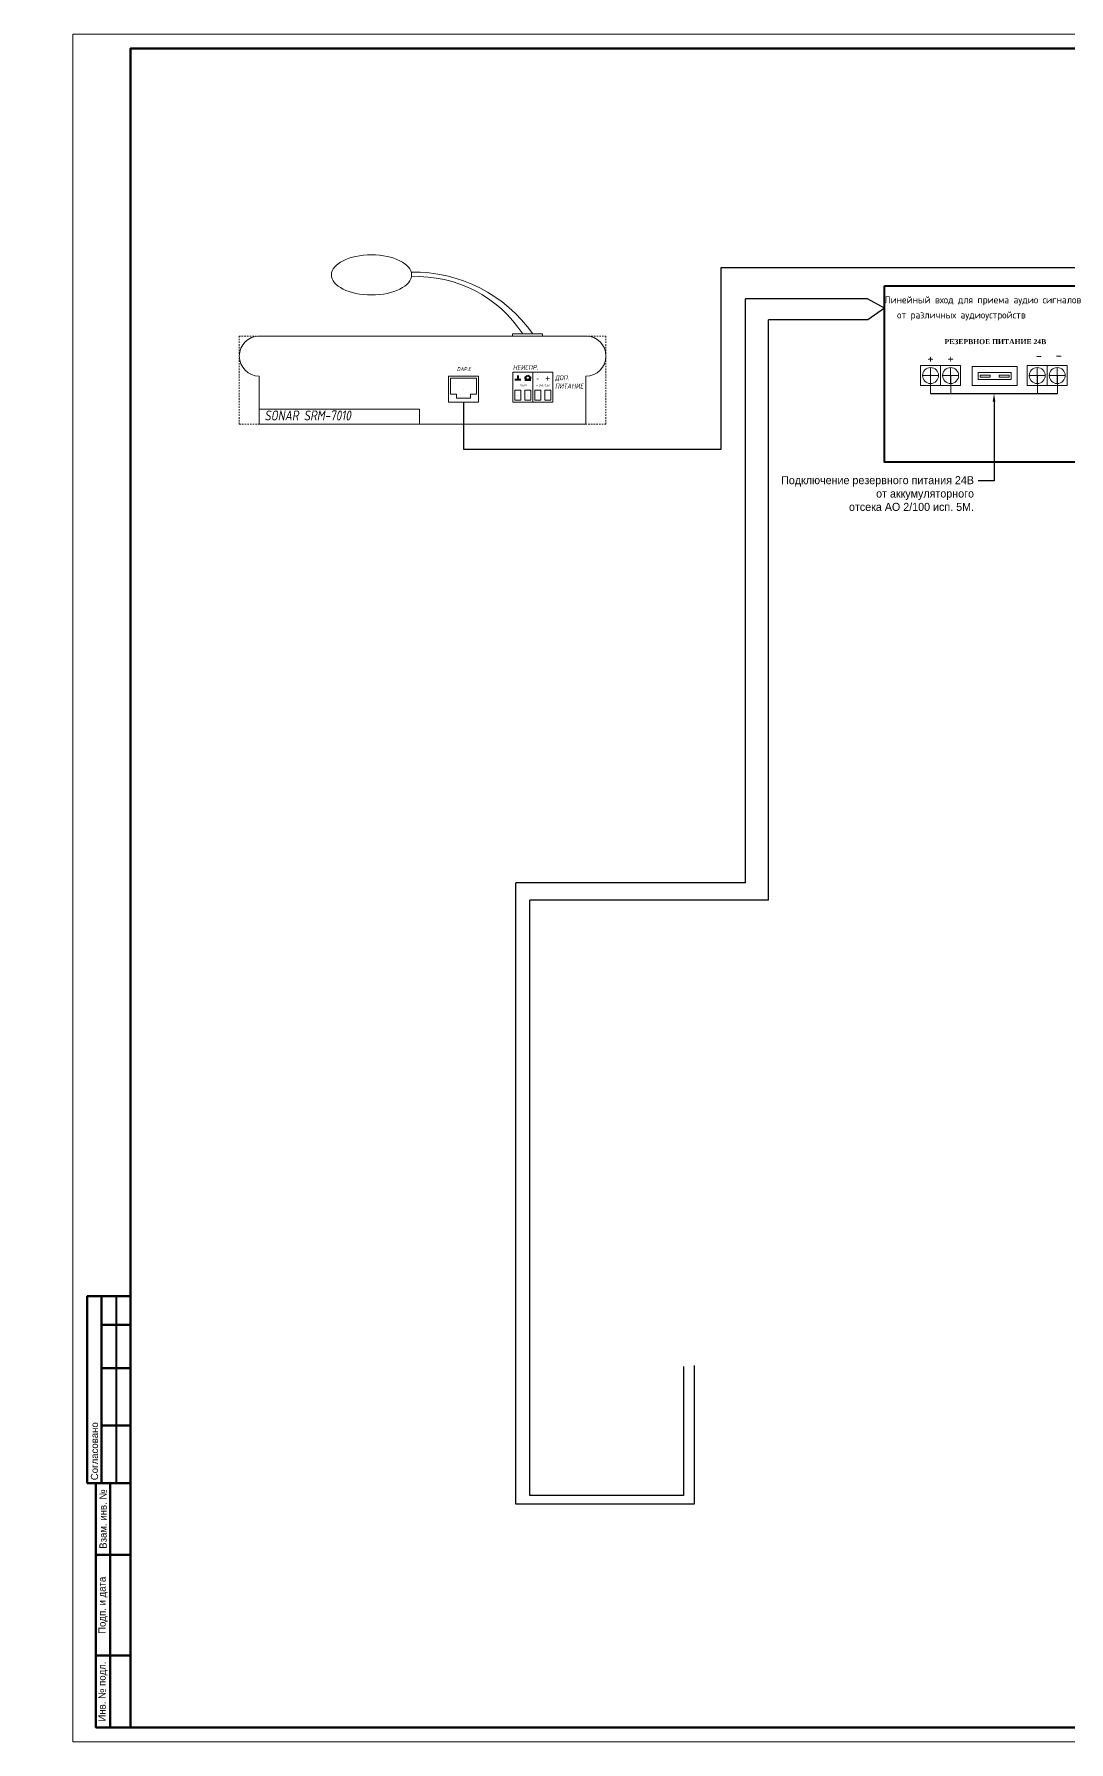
# Model space of a CAD drawing. Header units: millimetres. Extents: x -421858 to 614926, y -468665 to 141641.
# Drawn here: x 264518 to 300489, y 82241 to 141641 of the extents above; entities that cross this region are included whole.
import ezdxf
from ezdxf import colors
from ezdxf.entities.mleader import LeaderData, LeaderLine
from ezdxf.enums import TextEntityAlignment as Align
from ezdxf.math import Vec2, Vec3

# ---------------------------------------------------------------- set-up
doc = ezdxf.new("R2010")
doc.units = ezdxf.units.MM
doc.linetypes.add('JIS_02_0.7', pattern=[1.35, 0.75, -0.6])
for name, color, linetype, lineweight in [('__ФОРМАТ', 7, 'Continuous', 40), ('RC-Выноски', 7, 'Continuous', 0), ('лс', 5, 'Continuous', 30)]:
    doc.layers.add(name, color=color, linetype=linetype, lineweight=lineweight)
doc.layers.add('Границы листа', color=7, linetype='Continuous', lineweight=0, plot=False)
doc.styles.add('Mipgost_5', font='', dxfattribs={"height": 250})
doc.styles.add('RubezhCAD', font='', dxfattribs={"oblique": 10})
doc.styles.get("Standard").update_dxf_attribs({"font": ''})
doc.styles.get('Mipgost_5').set_extended_font_data('Mipgost')
doc.styles.get('RubezhCAD').set_extended_font_data('GOST type A')
doc.styles.get('Standard').set_extended_font_data('GOST type B')

# ---------------------------------------------------------------- blocks, each defined once
blk = doc.blocks.new('Винт_Тип1')
at = {"lineweight": 0}
for p, q in [((10, 10), (0, 10)), ((0, 10), (0, 0)), ((10, 0), (10, 10)), ((0, 0), (10, 0))]:
    blk.add_line(p, q, dxfattribs=at)
at = {"linetype": 'Continuous', "lineweight": 0}
for q in [(5, 9.07), (1, 5.07), (5, 1.07), (9, 5.07)]:
    blk.add_line((5, 5.07), q, dxfattribs=at)
at = {"lineweight": 0}
for radius in [4, 0.001]:
    blk.add_circle((5, 5.07), radius, dxfattribs=at)
blk = doc.blocks.new('ESD3')
at = {"lineweight": 0}
for p, q in [((0, 15), (15, 15)), ((0, 0), (0, 15)), ((15, 15), (15, 0)), ((15, 0), (0, 0)), ((0, 0), (1, 0)), ((4, 6), (1, 6)), ((1, 6), (1, 1)), ((1, 1), (4, 1)), ((4, 1), (4, 6)), ((9, 6), (6, 6)), ((6, 6), (6, 1)), ((6, 1), (9, 1)), ((9, 1), (9, 6)), ((14, 6), (11, 6)), ((11, 6), (11, 1)), ((11, 1), (14, 1)), ((14, 1), (14, 6))]:
    blk.add_line(p, q, dxfattribs=at)
for centre in [(2.5, 3.5), (7.5, 3.5), (12.5, 3.5)]:
    blk.add_circle(centre, 0.001, dxfattribs=at)
blk = doc.blocks.new('ESD2')
at = {"lineweight": 0}
for p, q in [((10, 15), (0, 15)), ((0, 15), (0, 0)), ((10, 0), (10, 15)), ((0, 0), (10, 0)), ((0, 0), (1, 0)), ((4, 6), (1, 6)), ((1, 6), (1, 1)), ((1, 1), (4, 1)), ((4, 1), (4, 6)), ((9, 6), (6, 6)), ((6, 6), (6, 1)), ((6, 1), (9, 1)), ((9, 1), (9, 6))]:
    blk.add_line(p, q, dxfattribs=at)
for centre in [(2.5, 3.5), (7.5, 3.5)]:
    blk.add_circle(centre, 0.001, dxfattribs=at)
blk = doc.blocks.new('RG-45')
at = {"lineweight": 0}
for p, q in [((17.5, 14), (2.5, 14)), ((2.5, 14), (2.5, 1)), ((3.5, 13), (16.5, 13)), ((3.5, 13), (3.5, 5)), ((16.5, 13), (16.5, 5)), ((17.5, 1), (17.5, 14)), ((2.5, 1), (17.5, 1)), ((3.5, 5), (6.5, 5)), ((6.5, 5), (6.5, 3)), ((13.5, 3), (6.5, 3)), ((16.5, 5), (13.5, 5)), ((13.5, 5), (13.5, 3))]:
    blk.add_line(p, q, dxfattribs=at)
blk.add_circle((10, 7.5), 0.001, dxfattribs=at)
blk = doc.blocks.new('220в 1')
at = {"linetype": 'Continuous', "lineweight": 0}
for p, q in [((0, 0), (0, 35)), ((0, 35), (1, 35)), ((1, 35), (33, 35)), ((33, 35), (34, 35)), ((34, 35), (34, 0)), ((10, 30.5), (5.5, 25.5)), ((10, 30.5), (24, 30.5)), ((24, 30.5), (28.5, 25.5)), ((5.5, 14), (5.5, 25.5)), ((11.5, 21.5), (9.5, 21.5)), ((9.5, 21.5), (9.5, 17.5)), ((9.5, 17.5), (11.5, 17.5)), ((11.5, 17.5), (11.5, 21.5)), ((16, 25.5), (16, 21.5)), ((18, 25.5), (16, 25.5)), ((16, 21.5), (18, 21.5)), ((18, 21.5), (18, 25.5)), ((22.5, 17.5), (22.5, 21.5)), ((22.5, 21.5), (24.5, 21.5)), ((24.5, 17.5), (22.5, 17.5)), ((24.5, 21.5), (24.5, 17.5)), ((28.5, 14), (28.5, 25.5)), ((5.5, 14), (28.5, 14)), ((5.5, 4.5), (5.5, 12)), ((5.5, 12), (12.5, 12)), ((12.5, 12), (12.5, 14)), ((21.5, 12), (21.5, 14)), ((28.5, 12), (21.5, 12)), ((28.5, 4.5), (28.5, 12)), ((1, 0), (0, 0)), ((1, 0), (33, 0)), ((5.5, 4.5), (28.5, 4.5)), ((5.5, 4.5), (10, 4.5)), ((34, 0), (33, 0))]:
    blk.add_line(p, q, dxfattribs=at)
for points in [[(10.05, 6.98), (10.05, 8.99)], [(13.33, 5.95), (13.33, 10.01)], [(13.33, 9.04), (20.89, 9.04)], [(20.89, 5.95), (20.89, 10.01)], [(24.18, 6.98), (24.18, 8.99)], [(13.33, 6.92), (20.89, 6.92)]]:
    blk.add_lwpolyline(points, dxfattribs=at)
blk.add_circle((17, 17.5), 0.001, dxfattribs=at)
for centre, start, end in [((12.68, 6.34), 79.8515, 134.83447), ((21.55, 6.34), 45.16553, 100.1485), ((12.68, 9.62), 225.16553, 280.1485), ((21.55, 9.62), 259.8515, 314.83447)]:
    blk.add_arc(centre, 3.73, start, end, dxfattribs=at)
blk = doc.blocks.new('предохранитель 24в плоский_Тип1')
at = {"lineweight": 0}
for p, q in [((22.5, 9.5), (0, 9.5)), ((0, 9.5), (0, 0)), ((22.5, 0), (22.5, 9.5)), ((0, 0), (22.5, 0)), ((3, 6.5), (19.5, 6.5)), ((3, 6.5), (3, 3)), ((19.5, 3), (3, 3)), ((4, 5.25), (9, 5.25)), ((4, 4.25), (4, 5.25)), ((9, 4.25), (4, 4.25)), ((9, 5.25), (9, 4.25)), ((18.5, 5.25), (13.5, 5.25)), ((13.5, 5.25), (13.5, 4.25)), ((13.5, 4.25), (18.5, 4.25)), ((18.5, 4.25), (18.5, 5.25)), ((19.5, 6.5), (19.5, 3))]:
    blk.add_line(p, q, dxfattribs=at)
blk = doc.blocks.new('*U1829')
at = {"linetype": 'ByBlock', "lineweight": 0}
for p, q in [((0, 0), (0, 10)), ((0, 10), (10, 10)), ((10, 10), (10, 0)), ((10, 0), (0, 0))]:
    blk.add_line(p, q, dxfattribs=at)
for radius in [4.2, 1, 0.001]:
    blk.add_circle((5, 5), radius, dxfattribs=at)
blk = doc.blocks.new('SPM-B20xxx-A')
at = {"linetype": 'Continuous', "lineweight": 0}
for p, q in [((123.97, 49.93), (122.47, 49.93)), ((122.47, 44.93), (123.97, 44.93)), ((126.68, 45.23), (124.97, 49.93)), ((123.97, 39.82), (122.47, 39.82)), ((122.47, 34.82), (123.97, 34.82)), ((126.68, 35.12), (124.97, 39.82)), ((123.97, 29.93), (122.47, 29.93)), ((126.68, 25.23), (124.97, 29.93)), ((122.47, 24.93), (123.97, 24.93)), ((123.97, 19.93), (122.47, 19.93)), ((126.68, 15.23), (124.97, 19.93)), ((122.47, 14.93), (123.97, 14.93)), ((123.97, 9.93), (122.47, 9.93)), ((126.68, 5.23), (124.97, 9.93)), ((122.47, 4.93), (123.97, 4.93))]:
    blk.add_line(p, q, dxfattribs=at)
at = {"lineweight": 40}
blk.add_lwpolyline([(0, 88), (430, 88), (430, 0), (0, 0)], close=True, dxfattribs=at)
at = {"linetype": 'Continuous', "lineweight": 0}
for centre in [(124.47, 49.93), (124.47, 44.93), (124.47, 39.82), (124.47, 34.82), (124.47, 29.93), (124.47, 24.93), (124.47, 19.93), (124.47, 14.93), (124.47, 9.93), (124.47, 4.93)]:
    blk.add_circle(centre, 0.5, dxfattribs=at)
at = {"lineweight": 40}
for name, p, rotation in [('RG-45', (131.47, 67.43), 90), ('RG-45', (164.44, 67.43), 90), ('ESD3', (116.47, 67.43), 270), ('ESD2', (116.47, 52.43), 270), ('ESD2', (116.47, 42.43), 270), ('ESD2', (116.47, 32.43), 270), ('ESD2', (116.47, 22.43), 270), ('ESD2', (116.47, 12.43), 270)]:
    blk.add_blockref(name, p, dxfattribs=dict(at, rotation=rotation))
for name, p in [('ESD2', (184.31, 63.04)), ('ESD2', (196.81, 63.04)), ('ESD2', (209.31, 63.04)), ('ESD2', (221.81, 63.04)), ('ESD2', (234.31, 63.04)), ('ESD2', (246.81, 63.04)), ('ESD2', (259.31, 63.04)), ('ESD2', (271.81, 63.04)), ('ESD2', (284.31, 63.04)), ('ESD2', (296.81, 63.04)), ('220в 1', (365.38, 19.51)), ('Винт_Тип1', (18, 38.17)), ('Винт_Тип1', (28, 38.17)), ('предохранитель 24в плоский_Тип1', (43.78, 38.17)), ('Винт_Тип1', (71.27, 38.17)), ('Винт_Тип1', (81.27, 38.17)), ('ESD2', (184.31, 34.36)), ('ESD2', (196.81, 34.36)), ('ESD2', (209.31, 34.36)), ('ESD2', (221.81, 34.36)), ('ESD2', (234.31, 34.36)), ('ESD2', (246.81, 34.36)), ('ESD2', (259.31, 34.36)), ('ESD2', (271.81, 34.36)), ('ESD2', (284.31, 34.36)), ('ESD2', (296.81, 34.36)), ('ESD2', (206.56, 7.48))]:
    blk.add_blockref(name, p, dxfattribs=at)
at = {"linetype": 'ByBlock', "lineweight": 0}
blk.add_blockref('*U1829', (153.44, 7.48), dxfattribs=at)
at = {"lineweight": 40, "attachment_point": 1}
for s, width, insert, char_height in [('{\\fTimes New Roman|b0|i0|c0|p18;DAP.N}', 27.0375, (133.33, 78.73), 2.5), ('{\\fTimes New Roman|b0|i0|c0|p18;DAP.E}', 27.0375, (165.79, 78.88), 2.5), ('11', 4.1941, (187.49, 82.68), 2.5), ('12', 4.1941, (200.1, 82.67), 2.5), ('13', 4.1941, (212.3, 82.78), 2.5), ('14', 4.1941, (224.99, 82.69), 2.5), ('15', 4.1941, (237.54, 82.69), 2.5), ('16', 4.1941, (249.62, 82.7), 2.5), ('17', 4.1941, (262.42, 82.67), 2.5), ('18', 4.1941, (274.86, 82.73), 2.5), ('19', 4.1941, (287.3, 82.72), 2.5), ('20', 4.1941, (299.89, 82.72), 2.5), ('+', 5, (185.41, 76.05), 4), ('-', 5, (190.83, 76.58), 4), ('+', 5, (197.84, 75.98), 4), ('-', 5, (203.27, 76.51), 4), ('+', 5, (210.47, 76.03), 4), ('-', 5, (215.89, 76.56), 4), ('+', 5, (222.91, 76.04), 4), ('-', 5, (228.33, 76.57), 4), ('+', 5, (235.4, 75.97), 4), ('-', 5, (240.83, 76.5), 4), ('+', 5, (247.98, 75.93), 4), ('-', 5, (253.41, 76.46), 4), ('+', 5, (260.44, 75.96), 4), ('-', 5, (265.86, 76.49), 4), ('+', 5, (272.88, 75.96), 4), ('-', 5, (278.31, 76.49), 4), ('+', 5, (285.42, 76.04), 4), ('-', 5, (290.85, 76.57), 4), ('+', 5, (297.89, 76.02), 4), ('-', 5, (303.32, 76.55), 4), ('{\\fTimes New Roman|b1|i0|c204|p18;РЕЗЕРВНОЕ ПИТАНИЕ 24В}', 50.0574, (29.95, 61.41), 2.5), ('+', 5, (125.22, 67.02), 4), ('-', 5, (125.79, 62.71), 4), ('{\\fTimes New Roman|b0|i0|c204|p18;Аудио\\Pгочс}', 27.0375, (133.03, 62.73), 2.5), ('{\\fTimes New Roman|b0|i0|c204|p18;ВЫХОДЫ АУДИО 100В}', 42.6608, (226.23, 59.94), 2.5), ('+', 5, (21.33, 54.38), 5), ('+', 5, (31.38, 54.46), 5), ('-', 5, (75.51, 55.82), 5), ('-', 5, (85.45, 55.9), 5), ('G', 5, (125.3, 56.35), 2.5), ('{\\fTimes New Roman|b0|i0|c204|p18;Старт\\Pгочс}', 27.0375, (133.18, 51.85), 2.5), ('1', 4.1941, (188.41, 54.11), 2.5), ('2', 4.1941, (200.84, 54.13), 2.5), ('3', 4.1941, (213.43, 54.15), 2.5), ('4', 4.1941, (225.65, 54.1), 2.5), ('5', 4.1941, (238.2, 54.13), 2.5), ('6', 4.1941, (250.78, 54.15), 2.5), ('7', 4.1941, (263.54, 54.09), 2.5), ('8', 4.1941, (275.68, 54.16), 2.5), ('9', 4.1941, (288.63, 54.15), 2.5), ('10', 4.1941, (300.13, 54.16), 2.5), ('+', 5, (185.38, 47.38), 4), ('-', 5, (190.8, 47.91), 4), ('+', 5, (198, 47.39), 4), ('-', 5, (203.42, 47.92), 4), ('+', 5, (210.4, 47.42), 4), ('-', 5, (215.82, 47.95), 4), ('+', 5, (222.89, 47.41), 4), ('-', 5, (228.31, 47.94), 4), ('+', 5, (235.36, 47.41), 4), ('-', 5, (240.78, 47.94), 4), ('+', 5, (247.9, 47.41), 4), ('-', 5, (253.33, 47.95), 4), ('+', 5, (260.48, 47.4), 4), ('-', 5, (265.9, 47.93), 4), ('+', 5, (272.85, 47.33), 4), ('-', 5, (278.27, 47.86), 4), ('+', 5, (285.4, 47.4), 4), ('-', 5, (290.83, 47.93), 4), ('+', 5, (297.96, 47.33), 4), ('-', 5, (303.38, 47.86), 4), ('{\\fTimes New Roman|b0|i0|c204|p18;Квит.\\Pгочс}', 27.0375, (133.46, 41.22), 2.5), ('{\\fTimes New Roman|b0|i0|c204|p18;Выход\\Pпуск}', 27.0375, (133.33, 30.83), 2.5), ('{\\fTimes New Roman|b0|i0|c204|p18;АЛС}', 42.6608, (207.85, 28.42), 2.5), ('{\\fTimes New Roman|b0|i0|c204|p18;Выход\\Pнеиспр.}', 27.0375, (132.97, 21.34), 2.5), ('{\\fTimes New Roman|b0|i0|c204|p18;Антенна}', 27.0375, (152, 23.9), 2.5), ('+', 5, (207.65, 20.63), 4), ('-', 5, (213.07, 21.16), 4), ('{\\fTimes New Roman|b0|i0|c204|p18;Вход\\Pнеиспр.}', 27.0375, (132.85, 10.87), 2.5)]:
    blk.add_mtext_dynamic_manual_height_columns(s, width=width, gutter_width=12.5, heights=[0], dxfattribs=dict(at, insert=insert, char_height=char_height))
at = {"insert": (372.79, 58.87), "char_height": 2.5, "attachment_point": 1}
blk.add_mtext_dynamic_manual_height_columns('~230 / 50 Гц', width=20.4376, gutter_width=12.5, heights=[0], dxfattribs=at)
blk = doc.blocks.new('*U1836')
for p, q in [((5, 155), (5, 90)), ((15, 155), (15, 90))]:
    blk.add_line(p, q)
at = {"lineweight": -2}
for p, q in [((10, 155), (10, 90)), ((10, 145), (20, 145)), ((10, 130), (20, 130)), ((10, 110), (20, 110)), ((13, 90), (13, 5)), ((8, 65), (20, 65)), ((8, 30), (20, 30))]:
    blk.add_line(p, q, dxfattribs=at)
blk.add_lwpolyline([(20, 5), (836, 5), (836, 589), (20, 589)], close=True, dxfattribs=at)
for points in [[(20, 155), (5, 155), (5, 90), (8, 90)], [(20, 5), (8, 5), (8, 90), (20, 90)]]:
    blk.add_lwpolyline(points, dxfattribs=at)
at = {"layer": 'Границы листа'}
blk.add_lwpolyline([(841, 0), (0, 0), (0, 594), (841, 594)], close=True, dxfattribs=at)
at = {"lineweight": 30, "style": 'Mipgost_5'}
blk.add_text('Согласовано', height=2.5, rotation=90, dxfattribs=at).set_placement((7.5, 91), align=Align.MIDDLE_LEFT)
for s, p in [('Взам. инв. №', (10.5, 77.5)), ('Подп. и дата', (10.5, 47.5)), ('Инв. № подл.', (10.5, 17.5))]:
    blk.add_text(s, height=2.5, rotation=90, dxfattribs=at).set_placement(p, align=Align.MIDDLE)
at = {"lineweight": 13, "oblique": 10, "flags": 8}
blk.add_attdef('ФОРМАТ', (801.94, 1.12), '', height=3, dxfattribs=at)
blk = doc.blocks.new('*U1823')
at = {"lineweight": 0}
for p, q in [((17.5, 14), (2.5, 14)), ((2.5, 14), (2.5, 1)), ((3.5, 13), (16.5, 13)), ((3.5, 13), (3.5, 5)), ((16.5, 13), (16.5, 5)), ((17.5, 1), (17.5, 14)), ((2.5, 1), (17.5, 1)), ((3.5, 5), (6.5, 5)), ((6.5, 5), (6.5, 3)), ((13.5, 3), (6.5, 3)), ((16.5, 5), (13.5, 5)), ((13.5, 5), (13.5, 3))]:
    blk.add_line(p, q, dxfattribs=at)
blk.add_circle((10, 7.5), 0.001, dxfattribs=at)
blk = doc.blocks.new('SAR-1051_B1')
at = {"linetype": 'JIS_02_0.7', "lineweight": 0}
for p, q in [((10, 44), (0, 44)), ((0, 44), (0, 0)), ((173, 44), (183, 44)), ((183, 44), (183, 0)), ((0, 0), (10, 0)), ((183, 0), (173, 0))]:
    blk.add_line(p, q, dxfattribs=at)
at = {"linetype": 'ByBlock', "lineweight": 0}
for p, q in [((10, 44), (173, 44)), ((138.98, 45.05), (148.98, 45.05)), ((146.48, 45.05), (141.48, 45.05)), ((143.98, 45.05), (146.48, 45.05)), ((10, 0), (10, 24)), ((173, 24), (173, 0)), ((10, 7.5), (90, 7.5)), ((173, 0), (10, 0)), ((89.98, 7.5), (89.98, 0))]:
    blk.add_line(p, q, dxfattribs=at)
at = {"lineweight": 0}
for p, q in [((138.98, 45.05), (136.4, 45.05)), ((136.4, 45.05), (136.4, 44)), ((148.98, 45.05), (151.4, 45.05)), ((151.4, 45.05), (151.4, 44))]:
    blk.add_line(p, q, dxfattribs=at)
at = {"linetype": 'ByBlock', "lineweight": 40}
for p, q in [((140.55, 22.13), (137.55, 22.13)), ((139.05, 24.31), (139.05, 22.13)), ((142.55, 23.15), (144.05, 24.24)), ((144.05, 22.13), (142.55, 23.15)), ((142.55, 22.13), (145.55, 22.13)), ((144.05, 24.24), (145.55, 23.15)), ((145.55, 23.15), (144.05, 22.13))]:
    blk.add_line(p, q, dxfattribs=at)
at = {"linetype": 'ByBlock', "lineweight": 0}
for centre, radius, start, end in [((87.41, 3.99), 71.95, 34.80754, 91.28477), ((88.76, 10.83), 62.86, 32.99245, 92.61219), ((10, 34), 10, 90, 270), ((173, 34), 10, 270, 90)]:
    blk.add_arc(centre, radius, start, end, dxfattribs=at)
blk.add_ellipse((65.98, 74.55), major_axis=(20, 0), ratio=0.5, dxfattribs=at)
at = {"color": 3, "linetype": 'JIS_02_0.7'}
for p in [(136.55, 11), (146.55, 11)]:
    blk.add_blockref('ESD2', p, dxfattribs=at)
at = {"linetype": 'ByBlock', "lineweight": 0}
blk.add_blockref('*U1823', (101.95, 10), dxfattribs=at)
at = {"linetype": 'JIS_02_0.7', "lineweight": 0, "attachment_point": 5, "style": 'RubezhCAD'}
for s, insert, char_height, width in [('DAP.E', (112.15, 27.5), 2, 20), ('ВХОД', (141.68, 19.24), 1, 12.0021), ('= 24В/0,5А', (151.57, 19.31), 1, 12.0021)]:
    blk.add_mtext(s, dxfattribs=dict(at, insert=insert, char_height=char_height, width=width))
at = {"linetype": 'ByBlock', "lineweight": 60, "char_height": 2.5, "attachment_point": 1, "style": 'RubezhCAD'}
for s, insert in [('НЕИСПР.', (136.55, 29.57)), ('ДОП.\\PПИТАНИЕ', (157.6, 24.46))]:
    blk.add_mtext_dynamic_manual_height_columns(s, width=10, gutter_width=12.5, heights=[0], dxfattribs=dict(at, insert=insert))
at = {"linetype": 'JIS_02_0.7', "lineweight": 0, "char_height": 3, "width": 3.7239, "attachment_point": 5}
for s, insert in [('{\\fMS UI Gothic|b0|i0|c204|p34;-}', (148.91, 22.93)), ('{\\fMS UI Gothic|b0|i0|c204|p34;+}', (153.96, 22.84))]:
    blk.add_mtext(s, dxfattribs=dict(at, insert=insert))
at = {"lineweight": 0, "insert": (10, 4.34), "char_height": 5, "width": 100, "attachment_point": 4, "style": 'RubezhCAD'}
blk.add_mtext(' SONAR SRM-7010 ', dxfattribs=at)
at = {"linetype": 'ByBlock', "lineweight": 0, "flags": 15}
for tag, p in [('КОМПЛЕКТУЮЩАЯ_001', (183.4, 16.85)), ('КОД_001', (183.41, 12.94)), ('НАИМЕНОВАНИЕ_001', (183.41, 8.92)), ('ЦЕНА_001', (183.41, 0.89)), ('КОМПЛЕКТУЮЩИЕ_001', (183.41, 4.91))]:
    blk.add_attdef(tag, p, '', height=2.5, dxfattribs=at)

msp = doc.modelspace()

# ---------------------------------------------------------------- linework, layer by layer
at = {"layer": 'лс', "color": 4}
for p, q in [((288404, 127204), (288404, 133521)), ((288404, 133521), (305015, 133521)), ((279447, 128840), (279447, 127204)), ((279447, 127204), (288404, 127204))]:
    msp.add_line(p, q, dxfattribs=at)
at = {"layer": 'лс', "color": 219, "true_color": 0x642165}
for p, q in [((289250, 112122), (289250, 132430)), ((293487, 132430), (289250, 132430)), ((294083, 132109), (293487, 132430)), ((281264, 90510), (281264, 112122)), ((289250, 112122), (281264, 112122)), ((287458, 95331), (287458, 90510)), ((287458, 90510), (281264, 90510))]:
    msp.add_line(p, q, dxfattribs=at)
at = {"layer": 'лс', "color": 1}
for p, q in [((294083, 132109), (293504, 131707)), ((290050, 111518), (290050, 131707)), ((293504, 131707), (290050, 131707)), ((295685, 129141), (296382, 129141)), ((296382, 129141), (299396, 129141)), ((299396, 129141), (300093, 129141)), ((281749, 90811), (281749, 111518)), ((290050, 111518), (281749, 111518)), ((287093, 95297), (287093, 90811)), ((287093, 90811), (281749, 90811))]:
    msp.add_line(p, q, dxfattribs=at)
at = {"layer": 'лс', "color": 1, "lineweight": 9}
for p, q in [((295685, 129765), (295685, 129141)), ((296382, 129141), (296382, 129765)), ((299396, 129765), (299396, 129141)), ((300093, 129141), (300093, 129765))]:
    msp.add_line(p, q, dxfattribs=at)

# ---------------------------------------------------------------- block references
at = {"color": 3, "xscale": 69.65279063903866, "yscale": 69.65279063903866, "zscale": 69.65279063903866}
msp.add_blockref('SAR-1051_B1', (271649, 128074), dxfattribs=at)
at = {"color": 3, "linetype": 'JIS_02_0.7', "xscale": 69.6, "yscale": 69.6, "zscale": 69.6}
msp.add_blockref('SPM-B20xxx-A', (294083, 126758), dxfattribs=at)
at = {"layer": '__ФОРМАТ', "lineweight": 60, "xscale": 99.9999999999996, "yscale": 99.9999999999996, "zscale": 99.9999999999996}
msp.add_blockref('*U1836', (265864, 82241), dxfattribs=at)

# ---------------------------------------------------------------- texts
for s, p in [('Линейный вход для приема аудио сигналов', (300919, 132401)), ('от различных аудиоустройств', (298990, 131875))]:
    msp.add_text(s, height=250).set_placement(p, align=Align.MIDDLE_RIGHT)

# ---------------------------------------------------------------- leaders
at = {"layer": 'RC-Выноски', "linetype": 'Continuous', "ltscale": 15}
ml = msp.add_multileader_mtext('Standard', dxfattribs=at)
ml.set_content('КПСВВнг(А)-LSLTx 1x2x0,75\\P{\\C1;"световое оповещение"  }', color=256, style='Mipgost_5')
ml.set_leader_properties()
ml.build(insert=Vec2(0, 0))
ml.multileader.update_dxf_attribs({"has_text_frame": 1, "text_left_attachment_type": 6, "text_right_attachment_type": 6, "dogleg_length": 2, "arrow_head_size": 400, "scale": 100})
ctx = ml.context
ctx.base_point, ctx.scale, ctx.char_height, ctx.arrow_head_size, ctx.landing_gap_size, ctx.plane_origin = Vec3(100288, 107355), 100, 250, 400, 100, Vec3(-430139, 70764)
ctx.left_attachment, ctx.right_attachment = 6, 6
notes = []
notes.append((ctx, [(0, (1, 1, 0), (100088, 107355), (1, 0), 200, [(0, [(99115, 109331)], 0, [])])]))
ctx.mtext.insert, ctx.mtext.width, ctx.mtext.flow_direction = Vec3(100388, 107655), 5145.38, 5
ml = msp.add_multileader_mtext('Standard', dxfattribs=at)
ml.set_content('КПСВВнг(А)-LSLTx 1x2x1.5\\P{\\C1;"24V-DC" }', color=256, style='Mipgost_5')
ml.set_leader_properties()
ml.build(insert=Vec2(0, 0))
ml.multileader.update_dxf_attribs({"has_text_frame": 1, "text_left_attachment_type": 6, "text_right_attachment_type": 6, "dogleg_length": 2, "arrow_head_size": 400, "scale": 100})
ctx = ml.context
ctx.base_point, ctx.scale, ctx.char_height, ctx.arrow_head_size, ctx.landing_gap_size, ctx.plane_origin = Vec3(99378, 105675), 100, 250, 400, 100, Vec3(-432184, 69546)
ctx.left_attachment, ctx.right_attachment = 6, 6
notes.append((ctx, [(0, (1, 1, 0), (99178, 105675), (1, 0), 200, [(0, [(97069, 108577)], 0, [])])]))
ctx.mtext.insert, ctx.mtext.width, ctx.mtext.flow_direction = Vec3(99478, 105975), 5145.38, 5
at = {"layer": 'лс', "color": 1}
ml = msp.add_multileader_mtext('Standard', dxfattribs=at)
ml.set_content('{\\C0;Подключение резервного питания 24В\\Pот \\C7;аккумуляторного\\Pотс\\C0;ека АО 2/100 исп. 5М.}', color=1, style='Mipgost_5')
ml.set_leader_properties()
ml.build(insert=Vec2(0, 0))
ml.multileader.update_dxf_attribs({"arrow_head_size": 279})
ctx = ml.context
ctx.base_point, ctx.char_height, ctx.arrow_head_size, ctx.landing_gap_size, ctx.plane_origin = Vec3(291650, 126106), 278.61, 279, 139, Vec3(297889, 129141)
ctx.text_align_type = 2
notes.append((ctx, [(0, (1, 1, 0), (297889, 126106), (-1, 0), 557, [(0, [(297889, 129141)], 0, [])])]))
ctx.mtext.insert, ctx.mtext.alignment, ctx.mtext.flow_direction = Vec3(297193, 126266), 3, 5
for ctx, leaders in notes:
    for number, flags, end, landing, length, lines in leaders:
        leader = LeaderData()
        leader.index, (leader.has_last_leader_line, leader.has_dogleg_vector, leader.attachment_direction) = number, flags
        leader.last_leader_point, leader.dogleg_vector, leader.dogleg_length = Vec3(end), Vec3(landing), length
        for number, points, colour, breaks in lines:
            line = LeaderLine()
            line.index, line.vertices, line.color, line.breaks = number, Vec3.list(points), colors.encode_raw_color(colour), breaks
            leader.lines.append(line)
        ctx.leaders.append(leader)

doc.saveas('drawing.dxf')
